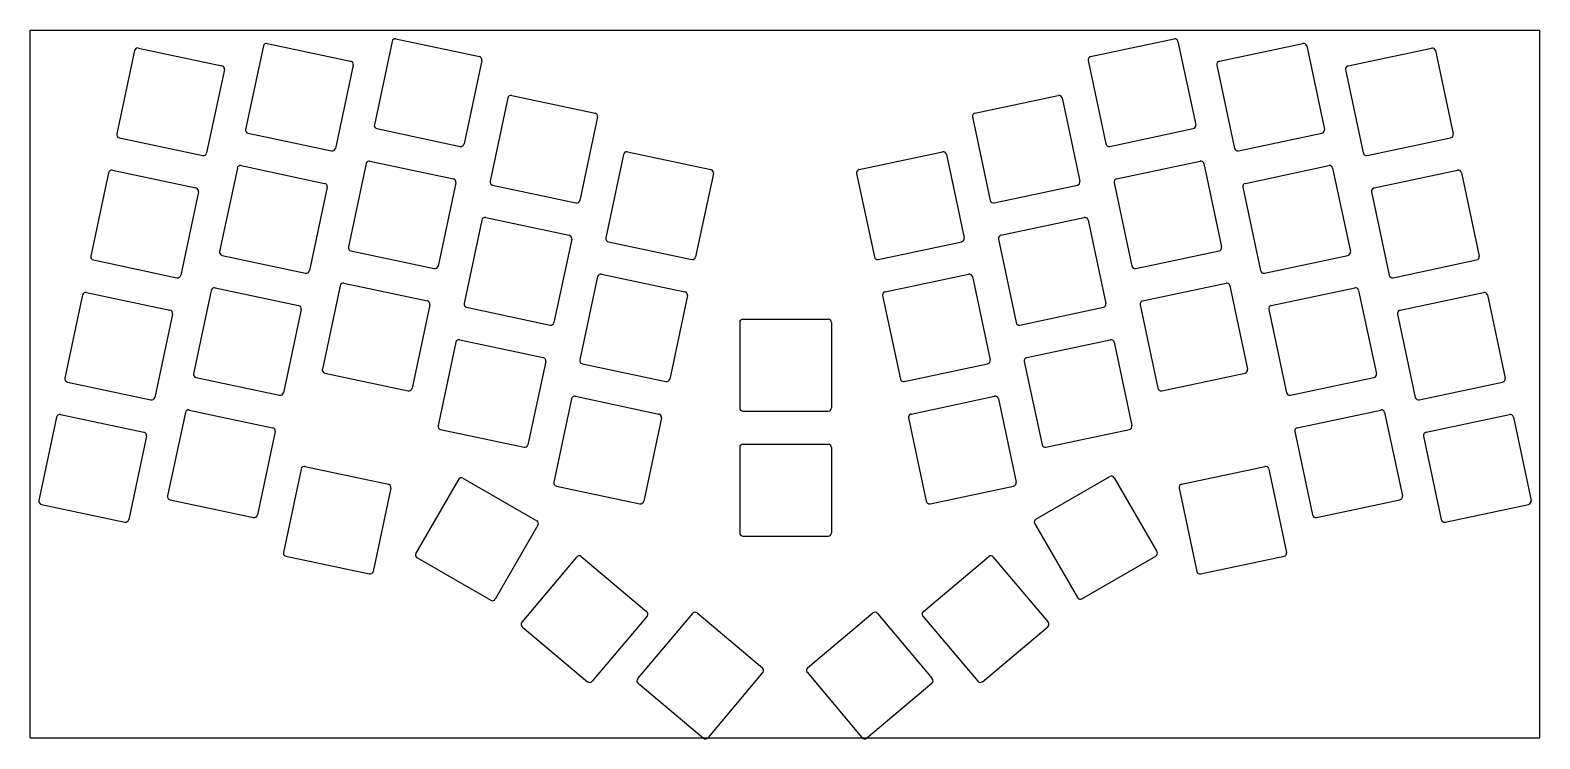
# Model space of a CAD drawing. Header units: millimetres. Extents: x 16 to 246, y -124 to -16.
import ezdxf

# ---------------------------------------------------------------- set-up
doc = ezdxf.new("R2010")
doc.units = ezdxf.units.MM

msp = doc.modelspace()

# ---------------------------------------------------------------- linework, layer by layer
for p, q in [((15.91, -15.57), (246.03, -15.57)), ((15.91, -123.52), (15.91, -15.57)), ((246.03, -123.52), (246.03, -15.57)), ((32.42, -18.29), (45.13, -20.99)), ((51.45, -17.98), (48.74, -30.7)), ((52.04, -17.59), (64.76, -20.3)), ((71.07, -17.28), (68.37, -30)), ((71.66, -16.9), (84.38, -19.6)), ((177.56, -19.6), (190.27, -16.9)), ((190.87, -17.28), (193.57, -30)), ((197.18, -20.3), (209.9, -17.59)), ((210.49, -17.98), (213.19, -30.7)), ((216.81, -20.99), (229.52, -18.29)), ((31.82, -18.68), (29.12, -31.39)), ((84.76, -20.19), (82.06, -32.91)), ((177.17, -20.19), (179.88, -32.91)), ((230.12, -18.68), (232.82, -31.39)), ((45.52, -21.59), (42.81, -34.3)), ((65.14, -20.89), (62.44, -33.61)), ((196.8, -20.89), (199.5, -33.61)), ((216.42, -21.59), (219.12, -34.3)), ((88.71, -25.9), (86.01, -38.62)), ((89.31, -25.52), (102.02, -28.22)), ((159.91, -28.22), (172.63, -25.52)), ((173.22, -25.9), (175.93, -38.62)), ((102.41, -28.81), (99.7, -41.53)), ((159.53, -28.81), (162.23, -41.53)), ((29.5, -31.99), (42.22, -34.69)), ((49.13, -31.29), (61.84, -33.99)), ((68.75, -30.59), (81.47, -33.29)), ((180.47, -33.29), (193.19, -30.59)), ((200.09, -33.99), (212.81, -31.29)), ((219.72, -34.69), (232.43, -31.99)), ((106.95, -34.13), (119.67, -36.84)), ((142.27, -36.84), (154.99, -34.13)), ((47.49, -36.61), (44.78, -49.33)), ((48.08, -36.23), (60.79, -38.93)), ((67.11, -35.92), (64.41, -48.63)), ((67.7, -35.53), (80.42, -38.23)), ((106.36, -34.52), (103.65, -47.24)), ((155.58, -34.52), (158.28, -47.24)), ((181.52, -38.23), (194.24, -35.53)), ((194.83, -35.92), (197.53, -48.63)), ((201.14, -38.93), (213.86, -36.23)), ((214.45, -36.61), (217.15, -49.33)), ((27.86, -37.31), (25.16, -50.03)), ((28.45, -36.93), (41.17, -39.63)), ((80.8, -38.83), (78.1, -51.54)), ((120.05, -37.43), (117.35, -50.15)), ((141.89, -37.43), (144.59, -50.15)), ((181.13, -38.83), (183.84, -51.54)), ((220.77, -39.63), (233.48, -36.93)), ((234.08, -37.31), (236.78, -50.03)), ((41.56, -40.22), (38.85, -52.94)), ((61.18, -39.52), (58.48, -52.24)), ((86.4, -39.21), (99.11, -41.91)), ((162.83, -41.91), (175.54, -39.21)), ((200.76, -39.52), (203.46, -52.24)), ((220.38, -40.22), (223.08, -52.94)), ((84.75, -44.53), (82.05, -57.25)), ((85.35, -44.15), (98.06, -46.85)), ((163.88, -46.85), (176.59, -44.15)), ((177.18, -44.53), (179.89, -57.25)), ((98.45, -47.45), (95.74, -60.16)), ((104.04, -47.83), (116.76, -50.53)), ((145.18, -50.53), (157.9, -47.83)), ((163.49, -47.45), (166.19, -60.16)), ((25.54, -50.62), (38.26, -53.32)), ((45.17, -49.92), (57.88, -52.63)), ((64.79, -49.22), (77.51, -51.93)), ((184.43, -51.93), (197.15, -49.22)), ((204.05, -52.63), (216.77, -49.92)), ((223.68, -53.32), (236.39, -50.62)), ((102.99, -52.77), (115.71, -55.47)), ((146.23, -55.47), (158.95, -52.77)), ((44.12, -54.86), (56.83, -57.56)), ((63.15, -54.55), (60.45, -67.27)), ((63.74, -54.16), (76.46, -56.87)), ((102.4, -53.15), (99.69, -65.87)), ((159.54, -53.15), (162.24, -65.87)), ((185.48, -56.87), (198.2, -54.16)), ((198.79, -54.55), (201.49, -67.27)), ((205.1, -57.56), (217.82, -54.86)), ((23.9, -55.94), (21.2, -68.66)), ((24.49, -55.56), (37.21, -58.26)), ((43.52, -55.25), (40.82, -67.96)), ((76.84, -57.46), (74.14, -70.18)), ((116.09, -56.06), (113.39, -68.78)), ((145.85, -56.06), (148.55, -68.78)), ((185.09, -57.46), (187.8, -70.18)), ((218.41, -55.25), (221.12, -67.96)), ((224.73, -58.26), (237.44, -55.56)), ((238.04, -55.94), (240.74, -68.66)), ((37.59, -58.86), (34.89, -71.57)), ((57.22, -58.16), (54.52, -70.87)), ((82.44, -57.84), (95.15, -60.55)), ((124.56, -59.67), (137.56, -59.67)), ((166.79, -60.55), (179.5, -57.84)), ((204.72, -58.16), (207.42, -70.87)), ((224.34, -58.86), (227.05, -71.57)), ((124.06, -60.17), (124.06, -73.17)), ((138.06, -60.17), (138.06, -73.17)), ((80.79, -63.17), (78.09, -75.88)), ((81.39, -62.78), (94.1, -65.49)), ((167.84, -65.49), (180.55, -62.78)), ((181.15, -63.17), (183.85, -75.88)), ((94.49, -66.08), (91.78, -78.8)), ((100.08, -66.46), (112.79, -69.17)), ((149.14, -69.17), (161.86, -66.46)), ((167.45, -66.08), (170.15, -78.8)), ((41.21, -68.56), (53.92, -71.26)), ((60.83, -67.86), (73.55, -70.56)), ((188.39, -70.56), (201.11, -67.86)), ((208.01, -71.26), (220.73, -68.56)), ((21.58, -69.25), (34.3, -71.96)), ((227.64, -71.96), (240.35, -69.25)), ((40.16, -73.5), (52.87, -76.2)), ((98.44, -71.79), (95.73, -84.5)), ((99.03, -71.4), (111.74, -74.11)), ((150.19, -74.11), (162.91, -71.4)), ((163.5, -71.79), (166.2, -84.5)), ((209.06, -76.2), (221.78, -73.5)), ((19.94, -74.58), (17.24, -87.29)), ((20.53, -74.19), (33.25, -76.9)), ((39.56, -73.88), (36.86, -86.6)), ((112.13, -74.7), (109.43, -87.41)), ((124.56, -73.67), (137.56, -73.67)), ((149.81, -74.7), (152.51, -87.41)), ((222.37, -73.88), (225.08, -86.6)), ((228.69, -76.9), (241.4, -74.19)), ((242, -74.58), (244.7, -87.29)), ((33.63, -77.49), (30.93, -90.21)), ((53.26, -76.79), (50.56, -89.51)), ((78.47, -76.48), (91.19, -79.18)), ((170.75, -79.18), (183.46, -76.48)), ((208.68, -76.79), (211.38, -89.51)), ((228.3, -77.49), (231.01, -90.21)), ((124.06, -79.22), (124.06, -92.22)), ((124.56, -78.72), (137.56, -78.72)), ((138.06, -79.22), (138.06, -92.22)), ((57.21, -82.5), (54.5, -95.22)), ((57.8, -82.11), (70.52, -84.82)), ((191.42, -84.82), (204.14, -82.11)), ((204.73, -82.5), (207.43, -95.22)), ((81.19, -84.08), (74.69, -95.34)), ((81.87, -83.89), (93.13, -90.39)), ((96.12, -85.1), (108.83, -87.8)), ((153.1, -87.8), (165.82, -85.1)), ((169.22, -90.16), (180.48, -83.66)), ((181.16, -83.84), (187.66, -95.1)), ((37.25, -87.19), (49.96, -89.89)), ((70.9, -85.41), (68.2, -98.13)), ((191.04, -85.41), (193.74, -98.13)), ((211.98, -89.89), (224.69, -87.19)), ((17.62, -87.89), (30.34, -90.59)), ((231.6, -90.59), (244.32, -87.89)), ((93.31, -91.08), (86.81, -102.34)), ((169.04, -90.84), (175.54, -102.1)), ((124.56, -92.72), (137.56, -92.72)), ((54.89, -95.81), (67.61, -98.51)), ((74.87, -96.02), (86.13, -102.52)), ((99.21, -95.92), (90.86, -105.88)), ((99.92, -95.86), (109.88, -104.21)), ((152.06, -104.21), (162.02, -95.86)), ((162.72, -95.92), (171.08, -105.88)), ((176.22, -102.28), (187.48, -95.78)), ((194.33, -98.51), (207.05, -95.81)), ((109.94, -104.92), (101.58, -114.88)), ((116.87, -104.52), (108.51, -114.47)), ((117.57, -104.45), (127.53, -112.81)), ((134.41, -112.81), (144.36, -104.45)), ((145.07, -104.52), (153.42, -114.47)), ((152, -104.92), (160.35, -114.88)), ((90.92, -106.58), (100.88, -114.94)), ((161.06, -114.94), (171.02, -106.58)), ((127.59, -113.51), (119.24, -123.47)), ((134.34, -113.51), (142.7, -123.47)), ((108.57, -115.18), (118.53, -123.53)), ((143.4, -123.53), (153.36, -115.18)), ((15.91, -123.52), (246.03, -123.52))]:
    msp.add_line(p, q)
for centre, start, end in [((32.31, -18.78), 78, 168), ((51.94, -18.08), 78, 168), ((71.56, -17.39), 78, 168), ((190.38, -17.39), 12, 102), ((210, -18.08), 12, 102), ((229.63, -18.78), 12, 102), ((64.65, -20.79), 348, 78), ((84.28, -20.09), 348, 78), ((177.66, -20.09), 102, 192), ((197.29, -20.79), 102, 192), ((45.03, -21.48), 348, 78), ((216.91, -21.48), 102, 192), ((89.2, -26), 78, 168), ((172.73, -26), 12, 102), ((101.92, -28.71), 348, 78), ((160.02, -28.71), 102, 192), ((29.61, -31.5), 168, 258), ((49.23, -30.8), 168, 258), ((68.86, -30.1), 168, 258), ((193.08, -30.1), 282, 12), ((212.71, -30.8), 282, 12), ((232.33, -31.5), 282, 12), ((42.32, -34.2), 258, 348), ((61.95, -33.5), 258, 348), ((81.57, -32.8), 258, 348), ((106.85, -34.62), 78, 168), ((155.09, -34.62), 12, 102), ((180.37, -32.8), 192, 282), ((199.99, -33.5), 192, 282), ((219.61, -34.2), 192, 282), ((47.97, -36.72), 78, 168), ((67.6, -36.02), 78, 168), ((194.34, -36.02), 12, 102), ((213.96, -36.72), 12, 102), ((28.35, -37.41), 78, 168), ((60.69, -39.42), 348, 78), ((80.31, -38.72), 348, 78), ((86.5, -38.72), 168, 258), ((119.56, -37.33), 348, 78), ((142.38, -37.33), 102, 192), ((175.44, -38.72), 282, 12), ((181.62, -38.72), 102, 192), ((201.25, -39.42), 102, 192), ((233.59, -37.41), 12, 102), ((41.07, -40.12), 348, 78), ((220.87, -40.12), 102, 192), ((99.22, -41.42), 258, 348), ((162.72, -41.42), 192, 282), ((85.24, -44.64), 78, 168), ((176.7, -44.64), 12, 102), ((97.96, -47.34), 348, 78), ((104.14, -47.34), 168, 258), ((157.79, -47.34), 282, 12), ((163.98, -47.34), 102, 192), ((25.65, -50.13), 168, 258), ((45.27, -49.43), 168, 258), ((64.9, -48.74), 168, 258), ((116.86, -50.04), 258, 348), ((145.08, -50.04), 192, 282), ((197.04, -48.74), 282, 12), ((216.67, -49.43), 282, 12), ((236.29, -50.13), 282, 12), ((57.99, -52.14), 258, 348), ((77.61, -51.44), 258, 348), ((102.89, -53.26), 78, 168), ((159.05, -53.26), 12, 102), ((184.33, -51.44), 192, 282), ((203.95, -52.14), 192, 282), ((38.36, -52.83), 258, 348), ((44.01, -55.35), 78, 168), ((63.64, -54.65), 78, 168), ((198.3, -54.65), 12, 102), ((217.92, -55.35), 12, 102), ((223.57, -52.83), 192, 282), ((24.39, -56.05), 78, 168), ((76.35, -57.36), 348, 78), ((82.54, -57.35), 168, 258), ((115.6, -55.96), 348, 78), ((146.34, -55.96), 102, 192), ((179.4, -57.35), 282, 12), ((185.58, -57.36), 102, 192), ((237.55, -56.05), 12, 102), ((37.11, -58.75), 348, 78), ((56.73, -58.05), 348, 78), ((124.56, -60.17), 90, 180), ((137.56, -60.17), 0, 90), ((205.21, -58.05), 102, 192), ((224.83, -58.75), 102, 192), ((95.26, -60.06), 258, 348), ((166.68, -60.06), 192, 282), ((81.28, -63.27), 78, 168), ((180.66, -63.27), 12, 102), ((94, -65.98), 348, 78), ((100.18, -65.97), 168, 258), ((161.75, -65.97), 282, 12), ((167.94, -65.98), 102, 192), ((21.69, -68.76), 168, 258), ((41.31, -68.07), 168, 258), ((60.93, -67.37), 168, 258), ((112.9, -68.68), 258, 348), ((149.04, -68.68), 192, 282), ((201, -67.37), 282, 12), ((220.63, -68.07), 282, 12), ((240.25, -68.76), 282, 12), ((54.03, -70.77), 258, 348), ((73.65, -70.07), 258, 348), ((188.29, -70.07), 192, 282), ((207.91, -70.77), 192, 282), ((34.4, -71.47), 258, 348), ((40.05, -73.98), 78, 168), ((98.92, -71.89), 78, 168), ((124.56, -73.17), 180, 270), ((137.56, -73.17), 270, 0), ((163.01, -71.89), 12, 102), ((221.88, -73.98), 12, 102), ((227.53, -71.47), 192, 282), ((20.43, -74.68), 78, 168), ((78.58, -75.99), 168, 258), ((111.64, -74.59), 348, 78), ((150.3, -74.59), 102, 192), ((183.36, -75.99), 282, 12), ((241.51, -74.68), 12, 102), ((33.15, -77.39), 348, 78), ((52.77, -76.69), 348, 78), ((209.17, -76.69), 102, 192), ((228.79, -77.39), 102, 192), ((91.29, -78.69), 258, 348), ((124.56, -79.22), 90, 180), ((137.56, -79.22), 0, 90), ((170.64, -78.69), 192, 282), ((57.7, -82.6), 78, 168), ((204.24, -82.6), 12, 102), ((70.41, -85.31), 348, 78), ((81.62, -84.33), 60, 150), ((96.22, -84.61), 168, 258), ((165.72, -84.61), 282, 12), ((180.73, -84.09), 30, 120), ((191.52, -85.31), 102, 192), ((17.73, -87.4), 168, 258), ((37.35, -86.7), 168, 258), ((108.94, -87.31), 258, 348), ((153, -87.31), 192, 282), ((224.59, -86.7), 282, 12), ((244.21, -87.4), 282, 12), ((50.07, -89.4), 258, 348), ((211.87, -89.4), 192, 282), ((30.44, -90.1), 258, 348), ((92.88, -90.83), 330, 60), ((169.47, -90.59), 120, 210), ((231.5, -90.1), 192, 282), ((124.56, -92.22), 180, 270), ((137.56, -92.22), 270, 0), ((54.99, -95.32), 168, 258), ((75.12, -95.59), 150, 240), ((99.6, -96.24), 50, 140), ((162.34, -96.24), 40, 130), ((187.23, -95.35), 300, 30), ((206.94, -95.32), 282, 12), ((67.71, -98.02), 258, 348), ((194.23, -98.02), 192, 282), ((86.38, -102.09), 240, 330), ((175.97, -101.85), 210, 300), ((109.56, -104.6), 320, 50), ((117.25, -104.84), 50, 140), ((144.69, -104.84), 40, 130), ((152.38, -104.6), 130, 220), ((91.24, -106.2), 140, 230), ((170.7, -106.2), 310, 40), ((101.2, -114.55), 230, 320), ((108.9, -114.8), 140, 230), ((127.21, -113.19), 320, 50), ((134.73, -113.19), 130, 220), ((153.04, -114.8), 310, 40), ((160.74, -114.55), 220, 310), ((118.85, -123.15), 230, 320), ((143.08, -123.15), 220, 310)]:
    msp.add_arc(centre, 0.5, start, end)

doc.saveas('drawing.dxf')
